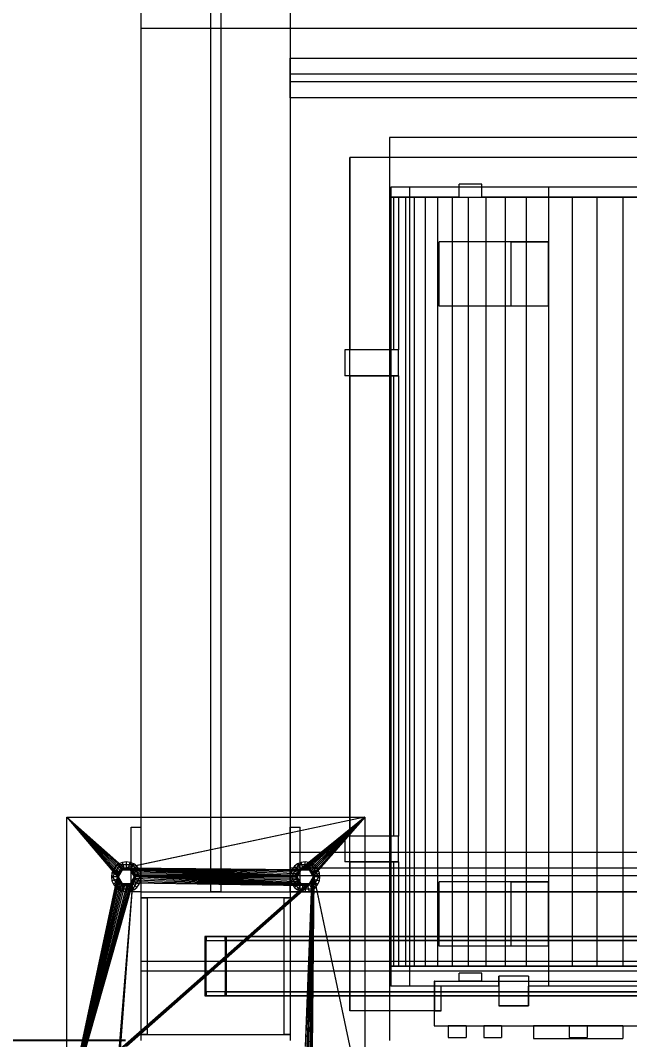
# Model space of a CAD drawing. Header units: millimetres. Extents: x -191664 to 191490, y -197311 to 10263.
# Drawn here: x -47 to 567, y -111709 to -110682 of the extents above; entities that cross this region are included whole.
import ezdxf

# ---------------------------------------------------------------- set-up
doc = ezdxf.new("R2010")
doc.units = ezdxf.units.MM
for name, color, linetype, lineweight in [('COTAS_O', 1, 'Continuous', 0), ('DET_briquetadora_superior', 7, 'Continuous', 0), ('R15_COTAS_TRANSPORTE_P', 1, 'Continuous', 0)]:
    doc.layers.add(name, color=color, linetype=linetype, lineweight=lineweight)
doc.dimstyles.new('PLANTA_20', dxfattribs={"dimtxt": 50, "dimasz": 30, "dimexe": 30, "dimexo": 16, "dimgap": 20, "dimtad": 1, "dimtih": 1, "dimtoh": 1, "dimdec": 1, "dimzin": 0, "dimdsep": 46, "dimcen": 0.09, "dimadec": 0, "dimazin": 0, "dimtfac": 1, "dimtdec": 4, "dimtofl": 0, "dimtmove": 0, "dimatfit": 3, "dimfxl": 1, "dimtolj": 1, "dimtzin": 0, "dimarcsym": 0})

# ---------------------------------------------------------------- blocks, each defined once
blk = doc.blocks.new('*D81')
at = {"layer": 'COTAS_O', "color": 0, "lineweight": -2, "transparency": 16777216}
for p, q in [((59, -109740), (-455, -109740)), ((-425, -111680), (-425, -109770)), ((59, -111710), (-455, -111710))]:
    blk.add_line(p, q, dxfattribs=at)
at = {"layer": 'COTAS_O', "color": 0, "transparency": 16777216}
for points in [[(-430, -109770), (-420, -109770), (-425, -109740)], [(-430, -111680), (-420, -111680), (-425, -111710)]]:
    blk.add_solid(points, dxfattribs=at)
at = {"layer": 'Defpoints', "color": 0, "transparency": 16777216}
for p in [(-425, -109740), (75, -109740), (75, -111710)]:
    blk.add_point(p, dxfattribs=at)
blk = doc.blocks.new('*D131')
at = {"layer": 'Defpoints', "color": 0, "transparency": 16777216}
for p in [(1100, -183968.1), (1139.8, -184162.7), (1104.6, -184212), (1304.6, -184212), (1304.6, -184212)]:
    blk.add_point(p, dxfattribs=at)
at = {"layer": 'R15_COTAS_TRANSPORTE_P', "color": 0, "lineweight": -2, "transparency": 16777216}
blk.add_arc((1304.6, -184212), 172, 140.0034, 169.9966, dxfattribs=at)
at = {"layer": 'R15_COTAS_TRANSPORTE_P', "color": 0, "transparency": 16777216}
for points in [[(1169.3, -184097.9), (1176.3, -184105), (1194, -184080.2)], [(1140.2, -184182.6), (1130.2, -184181.7), (1132.6, -184212)]]:
    blk.add_solid(points, dxfattribs=at)
blk = doc.blocks.new('*D132')
at = {"layer": 'Defpoints', "color": 0, "transparency": 16777216}
for p in [(-500, -194490), (-500, -194490), (500, -194490), (203.3, -194656.7), (439.7, -194832)]:
    blk.add_point(p, dxfattribs=at)
at = {"layer": 'R15_COTAS_TRANSPORTE_P', "color": 0, "lineweight": -2, "transparency": 16777216}
blk.add_arc((-500, -194490), 722.8, 342.3783, 357.6217, dxfattribs=at)
at = {"layer": 'R15_COTAS_TRANSPORTE_P', "color": 0, "transparency": 16777216}
for points in [[(217.2, -194519.9), (227.1, -194520.1), (222.8, -194490)], [(193.6, -194710.4), (184.1, -194707.2), (179.2, -194737.2)]]:
    blk.add_solid(points, dxfattribs=at)
blk = doc.blocks.new('*D133')
at = {"layer": 'Defpoints', "color": 0, "transparency": 16777216}
for p in [(439.7, -194148), (217.9, -194406.1), (-500, -194490), (-500, -194490), (500, -194490)]:
    blk.add_point(p, dxfattribs=at)
at = {"layer": 'R15_COTAS_TRANSPORTE_P', "color": 0, "lineweight": -2, "transparency": 16777216}
blk.add_arc((-500, -194490), 722.8, 2.3783, 17.6217, dxfattribs=at)
at = {"layer": 'R15_COTAS_TRANSPORTE_P', "color": 0, "transparency": 16777216}
for points in [[(184.1, -194272.8), (193.6, -194269.6), (179.2, -194242.8)], [(227.1, -194459.9), (217.2, -194460.1), (222.8, -194490)]]:
    blk.add_solid(points, dxfattribs=at)

msp = doc.modelspace()

# ---------------------------------------------------------------- linework, layer by layer
at = {"layer": 'DET_briquetadora_superior', "color": 251, "true_color": 0x53616b}
for p, q in [((75, -111560), (75, -109890)), ((145, -111560), (145, -109890)), ((155, -109890), (155, -111560)), ((225, -109890), (225, -111560)), ((75, -111710), (75, -110690)), ((75, -110690), (2275, -110690)), ((225, -110760), (225, -110720)), ((225, -110720), (2125, -110720)), ((225, -110744), (225, -110736)), ((225, -110736), (2125, -110736)), ((2125, -110744), (225, -110744)), ((2125, -110760), (225, -110760)), ((225, -111560), (225, -111520)), ((225, -111520), (2125, -111520)), ((225, -111544), (225, -111536)), ((225, -111536), (2125, -111536)), ((2125, -111544), (225, -111544)), ((75, -111710), (75, -111560)), ((75, -111560), (2275, -111560)), ((155, -111560), (145, -111560)), ((2125, -111560), (225, -111560)), ((75, -111640), (75, -111630)), ((75, -111630), (2275, -111630)), ((2275, -111640), (75, -111640))]:
    msp.add_line(p, q, dxfattribs=at)
at = {"layer": 'DET_briquetadora_superior', "color": 117, "true_color": 0x28865c}
for p, q in [((325, -110800), (325, -111710)), ((1305, -110800), (325, -110800)), ((603.54, -110820), (285, -110820)), ((285, -110820), (285, -111014)), ((285, -111680), (285, -110820)), ((614.61, -110820), (285, -110820)), ((614.61, -110850), (326.21, -110850)), ((326.21, -110850), (326.21, -111655)), ((345, -110850), (326.21, -110850)), ((345, -110850), (345, -111655)), ((485, -110850), (345, -110850)), ((395, -110860), (395, -110847)), ((418, -110847), (395, -110847)), ((418, -110860), (418, -110847)), ((485, -110850), (485, -110905)), ((1085, -110850), (485, -110850)), ((395, -110860), (325, -110860)), ((325, -110860), (326.01, -110860)), ((325, -110860), (325, -111014)), ((326.01, -110860), (329.02, -110860)), ((326.01, -110860), (326.01, -111014)), ((329.02, -110860), (334.03, -110860)), ((329.02, -110860), (329.02, -111014)), ((334.03, -110860), (341.01, -110860)), ((334.03, -110860), (334.03, -111014)), ((341.01, -110860), (349.94, -110860)), ((341.01, -110860), (341.01, -111635)), ((349.94, -110860), (360.78, -110860)), ((349.94, -110860), (349.94, -111635)), ((360.78, -110860), (373.47, -110860)), ((360.78, -110860), (360.78, -111635)), ((373.47, -110860), (387.97, -110860)), ((373.47, -110860), (373.47, -111635)), ((387.97, -110860), (404.21, -110860)), ((387.97, -110860), (387.97, -111635)), ((395, -110860), (418, -110860)), ((404.21, -110860), (422.12, -110860)), ((404.21, -110860), (404.21, -111635)), ((603.54, -110860), (418, -110860)), ((422.12, -110860), (441.64, -110860)), ((422.12, -110860), (422.12, -111635)), ((441.64, -110860), (462.66, -110860)), ((441.64, -110860), (441.64, -111635)), ((462.66, -110860), (485.11, -110860)), ((462.66, -110860), (462.66, -111635)), ((485.11, -110860), (508.88, -110860)), ((485.11, -110860), (485.11, -111635)), ((508.88, -110860), (533.88, -110860)), ((508.88, -110860), (508.88, -111635)), ((533.88, -110860), (560, -110860)), ((533.88, -110860), (533.88, -111635)), ((560, -110860), (587.12, -110860)), ((560, -110860), (560, -111635)), ((375, -110970), (375, -110905)), ((485, -110905), (375, -110905)), ((447.42, -110905), (375, -110905)), ((447.42, -110905), (485, -110905)), ((447.42, -110970), (447.42, -110905)), ((485, -110970), (485, -110905)), ((485, -110970), (375, -110970)), ((447.42, -110970), (375, -110970)), ((485, -110970), (447.42, -110970)), ((485, -110970), (485, -111550)), ((334.03, -111014), (280, -111014)), ((280, -111014), (280, -111040)), ((285, -111014), (280, -111014)), ((325, -111014), (285, -111014)), ((285, -111040), (285, -111014)), ((326.01, -111014), (325, -111014)), ((329.02, -111014), (326.01, -111014)), ((334.03, -111014), (329.02, -111014)), ((334.03, -111040), (334.03, -111014)), ((334.03, -111040), (280, -111040)), ((285, -111040), (280, -111040)), ((285, -111040), (325, -111040)), ((285, -111040), (285, -111504)), ((325, -111040), (325, -111504)), ((325, -111040), (326.01, -111040)), ((326.01, -111040), (326.01, -111504)), ((326.01, -111040), (329.02, -111040)), ((329.02, -111040), (329.02, -111504)), ((329.02, -111040), (334.03, -111040)), ((334.03, -111040), (334.03, -111504)), ((334.03, -111504), (280, -111504)), ((280, -111504), (280, -111530)), ((285, -111504), (280, -111504)), ((325, -111504), (285, -111504)), ((285, -111530), (285, -111504)), ((326.01, -111504), (325, -111504)), ((329.02, -111504), (326.01, -111504)), ((334.03, -111504), (329.02, -111504)), ((334.03, -111530), (334.03, -111504)), ((334.03, -111530), (280, -111530)), ((285, -111530), (280, -111530)), ((285, -111530), (325, -111530)), ((285, -111530), (285, -111680)), ((325, -111530), (325, -111635)), ((325, -111530), (326.01, -111530)), ((326.01, -111530), (326.01, -111635)), ((326.01, -111530), (329.02, -111530)), ((329.02, -111530), (329.02, -111635)), ((329.02, -111530), (334.03, -111530)), ((334.03, -111530), (334.03, -111635)), ((375, -111615), (375, -111550)), ((485, -111550), (375, -111550)), ((447.42, -111550), (375, -111550)), ((447.42, -111550), (485, -111550)), ((447.42, -111615), (447.42, -111550)), ((485, -111615), (485, -111550)), ((485, -111615), (375, -111615)), ((447.42, -111615), (375, -111615)), ((485, -111615), (447.42, -111615)), ((485, -111615), (485, -111655)), ((1265, -111635), (325, -111635)), ((325, -111635), (326.01, -111635)), ((326.01, -111635), (329.02, -111635)), ((329.02, -111635), (334.03, -111635)), ((334.03, -111635), (341.01, -111635)), ((341.01, -111635), (349.94, -111635)), ((349.94, -111635), (360.78, -111635)), ((360.78, -111635), (373.47, -111635)), ((373.47, -111635), (387.97, -111635)), ((387.97, -111635), (404.21, -111635)), ((395, -111650), (395, -111642)), ((418, -111642), (395, -111642)), ((404.21, -111635), (422.12, -111635)), ((418, -111650), (418, -111642)), ((422.12, -111635), (441.64, -111635)), ((435, -111655), (435, -111645)), ((435, -111645), (435, -111675)), ((465, -111645), (435, -111645)), ((441.64, -111635), (462.66, -111635)), ((462.66, -111635), (485.11, -111635)), ((465, -111645), (465, -111675)), ((465, -111645), (465, -111655)), ((485.11, -111635), (508.88, -111635)), ((508.88, -111635), (533.88, -111635)), ((533.88, -111635), (560, -111635)), ((560, -111635), (587.12, -111635)), ((377.16, -111655), (326.21, -111655)), ((345, -111655), (326.21, -111655)), ((435, -111655), (345, -111655)), ((370, -111650), (371.35, -111650)), ((370, -111650), (370, -111695)), ((370.03, -111650), (370.01, -111650)), ((370.06, -111650), (370.03, -111650)), ((370.11, -111650), (370.06, -111650)), ((370.18, -111650), (370.11, -111650)), ((370.25, -111650), (370.18, -111650)), ((370.35, -111650), (370.25, -111650)), ((370.35, -111650), (370.35, -111680)), ((370.35, -111650), (395, -111650)), ((371.35, -111650), (375.38, -111650)), ((375.38, -111650), (382, -111650)), ((377.16, -111680), (377.16, -111655)), ((382.1, -111655), (377.16, -111655)), ((382, -111650), (391.11, -111650)), ((388.26, -111655), (382.1, -111655)), ((395.58, -111655), (388.26, -111655)), ((391.11, -111650), (402.52, -111650)), ((418, -111650), (395, -111650)), ((403.99, -111655), (395.58, -111655)), ((402.52, -111650), (416.03, -111650)), ((413.43, -111655), (403.99, -111655)), ((423.8, -111655), (413.43, -111655)), ((416.03, -111650), (431.38, -111650)), ((418, -111650), (605, -111650)), ((435, -111655), (423.8, -111655)), ((431.38, -111650), (448.29, -111650)), ((435, -111655), (435, -111675)), ((448.29, -111650), (466.44, -111650)), ((483.62, -111655), (465, -111655)), ((485, -111655), (465, -111655)), ((465, -111675), (465, -111655)), ((466.44, -111650), (485.5, -111650)), ((502.81, -111655), (483.62, -111655)), ((1085, -111655), (485, -111655)), ((485.5, -111650), (505.1, -111650)), ((522.21, -111655), (502.81, -111655)), ((505.1, -111650), (524.9, -111650)), ((541.49, -111655), (522.21, -111655)), ((524.9, -111650), (544.5, -111650)), ((560.29, -111655), (541.49, -111655)), ((544.5, -111650), (563.56, -111650)), ((578.28, -111655), (560.29, -111655)), ((563.56, -111650), (581.71, -111650)), ((465, -111675), (435, -111675)), ((435, -111675), (439.06, -111675)), ((439.06, -111675), (443.2, -111675)), ((443.2, -111675), (447.42, -111675)), ((447.42, -111675), (451.72, -111675)), ((451.72, -111675), (456.08, -111675)), ((456.08, -111675), (460.51, -111675)), ((460.51, -111675), (465, -111675)), ((370.35, -111680), (285, -111680)), ((377.16, -111680), (285, -111680)), ((370.35, -111680), (370.79, -111680)), ((370.79, -111680), (371.41, -111680)), ((371.41, -111680), (372.21, -111680)), ((372.21, -111680), (373.18, -111680)), ((373.18, -111680), (374.33, -111680)), ((374.33, -111680), (375.66, -111680)), ((375.66, -111680), (377.16, -111680)), ((370, -111695), (371.35, -111695)), ((371.35, -111695), (375.38, -111695)), ((375.38, -111695), (382, -111695)), ((382, -111695), (391.11, -111695)), ((385.09, -111695), (384.2, -111695)), ((384.2, -111695), (384.2, -111707)), ((387.59, -111695), (385.09, -111695)), ((391.2, -111695), (387.59, -111695)), ((391.11, -111695), (402.52, -111695)), ((395.2, -111695), (391.2, -111695)), ((398.81, -111695), (395.2, -111695)), ((401.31, -111695), (398.81, -111695)), ((402.2, -111695), (401.31, -111695)), ((402.2, -111695), (402.2, -111707)), ((402.52, -111695), (416.03, -111695)), ((416.03, -111695), (431.38, -111695)), ((420.77, -111695), (419.87, -111695)), ((419.87, -111695), (419.87, -111707)), ((423.26, -111695), (420.77, -111695)), ((426.87, -111695), (423.26, -111695)), ((430.88, -111695), (426.87, -111695)), ((434.49, -111695), (430.88, -111695)), ((431.38, -111695), (448.29, -111695)), ((436.98, -111695), (434.49, -111695)), ((437.87, -111695), (436.98, -111695)), ((437.87, -111695), (437.87, -111707)), ((448.29, -111695), (466.44, -111695)), ((466.44, -111695), (485.5, -111695)), ((473.47, -111695), (470.05, -111695)), ((470.05, -111695), (470.05, -111708)), ((483.22, -111695), (473.47, -111695)), ((497.8, -111695), (483.22, -111695)), ((485.5, -111695), (505.1, -111695)), ((515, -111695), (497.8, -111695)), ((505.1, -111695), (524.9, -111695)), ((506.89, -111695), (506, -111695)), ((506, -111695), (506, -111707)), ((509.39, -111695), (506.89, -111695)), ((513, -111695), (509.39, -111695)), ((517, -111695), (513, -111695)), ((532.2, -111695), (515, -111695)), ((520.61, -111695), (517, -111695)), ((523.11, -111695), (520.61, -111695)), ((524, -111695), (523.11, -111695)), ((524, -111695), (524, -111707)), ((524.9, -111695), (544.5, -111695)), ((546.78, -111695), (532.2, -111695)), ((544.5, -111695), (563.56, -111695)), ((556.53, -111695), (546.78, -111695)), ((559.95, -111695), (556.53, -111695)), ((559.95, -111695), (559.95, -111708)), ((563.56, -111695), (581.71, -111695)), ((384.2, -111707), (385.09, -111707)), ((385.09, -111707), (387.59, -111707)), ((387.59, -111707), (391.2, -111707)), ((391.2, -111707), (395.2, -111707)), ((395.2, -111707), (398.81, -111707)), ((398.81, -111707), (401.31, -111707)), ((401.31, -111707), (402.2, -111707)), ((419.87, -111707), (420.77, -111707)), ((420.77, -111707), (423.26, -111707)), ((423.26, -111707), (426.87, -111707)), ((426.87, -111707), (430.88, -111707)), ((430.88, -111707), (434.49, -111707)), ((434.49, -111707), (436.98, -111707)), ((436.98, -111707), (437.87, -111707)), ((470.05, -111708), (473.47, -111708)), ((473.47, -111708), (483.22, -111708)), ((483.22, -111708), (497.8, -111708)), ((497.8, -111708), (515, -111708)), ((506, -111707), (506.89, -111707)), ((506.89, -111707), (509.39, -111707)), ((509.39, -111707), (513, -111707)), ((513, -111707), (517, -111707)), ((515, -111708), (532.2, -111708)), ((517, -111707), (520.61, -111707)), ((520.61, -111707), (523.11, -111707)), ((523.11, -111707), (524, -111707)), ((532.2, -111708), (546.78, -111708)), ((546.78, -111708), (556.53, -111708)), ((556.53, -111708), (559.95, -111708))]:
    msp.add_line(p, q, dxfattribs=at)
at = {"layer": 'DET_briquetadora_superior', "color": 252, "true_color": 0x82929a}
for p, q in [((0, -111785), (0, -111485)), ((0, -111485), (51, -111545)), ((0, -111485), (51.17, -111543.24)), ((0, -111485), (51.69, -111541.56)), ((0, -111485), (52.52, -111540)), ((0, -111485), (53.64, -111538.64)), ((0, -111485), (55, -111537.52)), ((0, -111485), (56.56, -111536.69)), ((0, -111485), (58.24, -111536.17)), ((0, -111485), (300, -111485)), ((300, -111485), (58.24, -111536.17)), ((300, -111485), (60, -111536)), ((300, -111485), (235, -111537.52)), ((300, -111485), (236.56, -111536.69)), ((300, -111485), (238.24, -111536.17)), ((300, -111485), (240, -111536)), ((300, -111485), (241.76, -111536.17)), ((300, -111485), (243.44, -111536.69)), ((300, -111485), (245, -111537.52)), ((300, -111485), (246.36, -111538.64)), ((300, -111485), (247.48, -111540)), ((300, -111485), (248.31, -111541.56)), ((300, -111485), (248.83, -111543.24)), ((300, -111485), (300, -111785)), ((51.69, -111541.56), (51.17, -111543.24)), ((52.52, -111540), (51.69, -111541.56)), ((53.64, -111538.64), (52.52, -111540)), ((55, -111537.52), (53.64, -111538.64)), ((56.56, -111536.69), (55, -111537.52)), ((58.24, -111536.17), (56.56, -111536.69)), ((60, -111536), (58.24, -111536.17)), ((61.76, -111536.17), (60, -111536)), ((60, -111536), (231.17, -111543.24)), ((60, -111536), (231.69, -111541.56)), ((60, -111536), (232.52, -111540)), ((60, -111536), (233.64, -111538.64)), ((60, -111536), (235, -111537.52)), ((63.44, -111536.69), (61.76, -111536.17)), ((61.76, -111536.17), (231.17, -111543.24)), ((65, -111537.52), (63.44, -111536.69)), ((63.44, -111536.69), (231.17, -111543.24)), ((66.36, -111538.64), (65, -111537.52)), ((65, -111537.52), (231.17, -111543.24)), ((67.48, -111540), (66.36, -111538.64)), ((66.36, -111538.64), (231.17, -111543.24)), ((68.31, -111541.56), (67.48, -111540)), ((67.48, -111540), (231.17, -111543.24)), ((68.83, -111543.24), (68.31, -111541.56)), ((68.31, -111541.56), (231.17, -111543.24)), ((231.69, -111541.56), (231.17, -111543.24)), ((232.52, -111540), (231.69, -111541.56)), ((233.64, -111538.64), (232.52, -111540)), ((235, -111537.52), (233.64, -111538.64)), ((236.56, -111536.69), (235, -111537.52)), ((238.24, -111536.17), (236.56, -111536.69)), ((240, -111536), (238.24, -111536.17)), ((241.76, -111536.17), (240, -111536)), ((243.44, -111536.69), (241.76, -111536.17)), ((245, -111537.52), (243.44, -111536.69)), ((246.36, -111538.64), (245, -111537.52)), ((247.48, -111540), (246.36, -111538.64)), ((248.31, -111541.56), (247.48, -111540)), ((248.83, -111543.24), (248.31, -111541.56)), ((0, -111785), (51, -111545)), ((51.17, -111546.76), (0, -111785)), ((51.69, -111548.44), (0, -111785)), ((52.52, -111550), (0, -111785)), ((53.64, -111551.36), (0, -111785)), ((66.36, -111551.36), (0, -111785)), ((55, -111552.48), (0, -111785)), ((65, -111552.48), (0, -111785)), ((51.17, -111543.24), (51, -111545)), ((51, -111545), (51.17, -111546.76)), ((51.17, -111546.76), (51.69, -111548.44)), ((51.69, -111548.44), (52.52, -111550)), ((52.52, -111550), (53.64, -111551.36)), ((66.36, -111551.36), (52.52, -111720)), ((53.64, -111551.36), (55, -111552.48)), ((66.36, -111551.36), (53.64, -111718.64)), ((246.36, -111551.36), (53.64, -111718.64)), ((245, -111552.48), (53.64, -111718.64)), ((246.36, -111551.36), (55, -111717.52)), ((55, -111552.48), (56.56, -111553.31)), ((246.36, -111551.36), (56.56, -111716.69)), ((246.36, -111551.36), (58.24, -111716.17)), ((246.36, -111551.36), (60, -111716)), ((63.44, -111553.31), (65, -111552.48)), ((65, -111552.48), (66.36, -111551.36)), ((66.36, -111551.36), (67.48, -111550)), ((240, -111554), (66.36, -111551.36)), ((67.48, -111550), (68.31, -111548.44)), ((240, -111554), (67.48, -111550)), ((68.31, -111548.44), (68.83, -111546.76)), ((240, -111554), (68.31, -111548.44)), ((69, -111545), (68.83, -111543.24)), ((68.83, -111543.24), (231.17, -111543.24)), ((68.83, -111546.76), (69, -111545)), ((240, -111554), (68.83, -111546.76)), ((69, -111545), (231.17, -111543.24)), ((231, -111545), (69, -111545)), ((231.17, -111546.76), (69, -111545)), ((231.69, -111548.44), (69, -111545)), ((232.52, -111550), (69, -111545)), ((233.64, -111551.36), (69, -111545)), ((235, -111552.48), (69, -111545)), ((236.56, -111553.31), (69, -111545)), ((238.24, -111553.83), (69, -111545)), ((240, -111554), (69, -111545)), ((231.17, -111543.24), (231, -111545)), ((231, -111545), (231.17, -111546.76)), ((231.17, -111546.76), (231.69, -111548.44)), ((231.69, -111548.44), (232.52, -111550)), ((232.52, -111550), (233.64, -111551.36)), ((233.64, -111551.36), (235, -111552.48)), ((235, -111552.48), (236.56, -111553.31)), ((249, -111545), (240, -111716)), ((248.83, -111546.76), (240, -111716)), ((248.31, -111548.44), (240, -111716)), ((247.48, -111550), (240, -111716)), ((246.36, -111551.36), (240, -111716)), ((249, -111545), (241.76, -111716.17)), ((243.44, -111716.69), (249, -111545)), ((243.44, -111553.31), (245, -111552.48)), ((245, -111717.52), (249, -111545)), ((245, -111552.48), (246.36, -111551.36)), ((246.36, -111718.64), (249, -111545)), ((246.36, -111551.36), (247.48, -111550)), ((247.48, -111720), (249, -111545)), ((247.48, -111550), (248.31, -111548.44)), ((248.31, -111548.44), (248.83, -111546.76)), ((300, -111785), (248.83, -111543.24)), ((249, -111545), (248.83, -111543.24)), ((248.83, -111546.76), (249, -111545)), ((300, -111785), (249, -111545)), ((56.56, -111553.31), (0, -111785)), ((63.44, -111553.31), (0, -111785)), ((58.24, -111553.83), (0, -111785)), ((61.76, -111553.83), (0, -111785)), ((60, -111554), (0, -111785)), ((243.44, -111553.31), (53.64, -111718.64)), ((241.76, -111553.83), (53.64, -111718.64)), ((240, -111554), (53.64, -111718.64)), ((56.56, -111553.31), (58.24, -111553.83)), ((58.24, -111553.83), (60, -111554)), ((60, -111554), (61.76, -111553.83)), ((61.76, -111553.83), (63.44, -111553.31)), ((236.56, -111553.31), (238.24, -111553.83)), ((238.24, -111553.83), (240, -111554)), ((240, -111554), (241.76, -111553.83)), ((241.76, -111553.83), (243.44, -111553.31))]:
    msp.add_line(p, q, dxfattribs=at)
at = {"layer": 'DET_briquetadora_superior', "color": 8, "true_color": 0x71848d}
for p, q in [((65, -111560), (65, -111495)), ((65, -111495), (75, -111495)), ((75, -111560), (75, -111495)), ((225, -111560), (225, -111495)), ((225, -111495), (235, -111495)), ((235, -111560), (235, -111495)), ((75, -111560), (65, -111560)), ((235, -111560), (225, -111560))]:
    msp.add_line(p, q, dxfattribs=at)
at = {"layer": 'DET_briquetadora_superior', "color": 252, "true_color": 0x8ba19a}
for p, q in [((52.5, -111532.01), (49.39, -111534.39)), ((56.12, -111530.51), (52.5, -111532.01)), ((55.5, -111537.21), (52.5, -111532.01)), ((60, -111530), (56.12, -111530.51)), ((57.67, -111536.31), (56.12, -111530.51)), ((63.88, -111530.51), (60, -111530)), ((60, -111536), (60, -111530)), ((62.33, -111536.31), (63.88, -111530.51)), ((67.5, -111532.01), (63.88, -111530.51)), ((64.5, -111537.21), (67.5, -111532.01)), ((70.61, -111534.39), (67.5, -111532.01)), ((232.5, -111532.01), (229.39, -111534.39)), ((236.12, -111530.51), (232.5, -111532.01)), ((235.5, -111537.21), (232.5, -111532.01)), ((240, -111530), (236.12, -111530.51)), ((237.67, -111536.31), (236.12, -111530.51)), ((243.88, -111530.51), (240, -111530)), ((240, -111536), (240, -111530)), ((242.33, -111536.31), (243.88, -111530.51)), ((247.5, -111532.01), (243.88, -111530.51)), ((244.5, -111537.21), (247.5, -111532.01)), ((250.61, -111534.39), (247.5, -111532.01)), ((45.51, -111541.12), (45, -111545)), ((47.01, -111537.5), (45.51, -111541.12)), ((51.31, -111542.67), (45.51, -111541.12)), ((53.08, -111533.01), (46.15, -111545)), ((49.39, -111534.39), (47.01, -111537.5)), ((52.21, -111540.5), (47.01, -111537.5)), ((53.64, -111538.64), (49.39, -111534.39)), ((51.31, -111542.67), (52.21, -111540.5)), ((52, -111545), (56, -111538.07)), ((52.21, -111540.5), (53.64, -111538.64)), ((66.92, -111533.01), (53.08, -111533.01)), ((56, -111538.07), (53.08, -111533.01)), ((53.64, -111538.64), (55.5, -111537.21)), ((55.5, -111537.21), (57.67, -111536.31)), ((56, -111538.07), (64, -111538.07)), ((57.67, -111536.31), (60, -111536)), ((60, -111536), (62.33, -111536.31)), ((62.33, -111536.31), (64.5, -111537.21)), ((64, -111538.07), (66.92, -111533.01)), ((64, -111538.07), (68, -111545)), ((64.5, -111537.21), (66.36, -111538.64)), ((66.36, -111538.64), (70.61, -111534.39)), ((66.36, -111538.64), (67.79, -111540.5)), ((73.85, -111545), (66.92, -111533.01)), ((67.79, -111540.5), (72.99, -111537.5)), ((67.79, -111540.5), (68.69, -111542.67)), ((68.69, -111542.67), (74.49, -111541.12)), ((72.99, -111537.5), (70.61, -111534.39)), ((74.49, -111541.12), (72.99, -111537.5)), ((75, -111545), (74.49, -111541.12)), ((225.51, -111541.12), (225, -111545)), ((227.01, -111537.5), (225.51, -111541.12)), ((231.31, -111542.67), (225.51, -111541.12)), ((233.08, -111533.01), (226.15, -111545)), ((229.39, -111534.39), (227.01, -111537.5)), ((232.21, -111540.5), (227.01, -111537.5)), ((233.64, -111538.64), (229.39, -111534.39)), ((231.31, -111542.67), (232.21, -111540.5)), ((232, -111545), (236, -111538.07)), ((232.21, -111540.5), (233.64, -111538.64)), ((246.92, -111533.01), (233.08, -111533.01)), ((236, -111538.07), (233.08, -111533.01)), ((233.64, -111538.64), (235.5, -111537.21)), ((235.5, -111537.21), (237.67, -111536.31)), ((236, -111538.07), (244, -111538.07)), ((237.67, -111536.31), (240, -111536)), ((240, -111536), (242.33, -111536.31)), ((242.33, -111536.31), (244.5, -111537.21)), ((244, -111538.07), (246.92, -111533.01)), ((244, -111538.07), (248, -111545)), ((244.5, -111537.21), (246.36, -111538.64)), ((246.36, -111538.64), (250.61, -111534.39)), ((246.36, -111538.64), (247.79, -111540.5)), ((253.85, -111545), (246.92, -111533.01)), ((247.79, -111540.5), (252.99, -111537.5)), ((247.79, -111540.5), (248.69, -111542.67)), ((248.69, -111542.67), (254.49, -111541.12)), ((252.99, -111537.5), (250.61, -111534.39)), ((254.49, -111541.12), (252.99, -111537.5)), ((255, -111545), (254.49, -111541.12)), ((51, -111545), (45, -111545)), ((45, -111545), (45.51, -111548.88)), ((51.31, -111547.33), (45.51, -111548.88)), ((45.51, -111548.88), (47.01, -111552.5)), ((52, -111545), (46.15, -111545)), ((46.15, -111545), (53.08, -111556.99)), ((52.21, -111549.5), (47.01, -111552.5)), ((47.01, -111552.5), (49.39, -111555.61)), ((53.64, -111551.36), (49.39, -111555.61)), ((51, -111545), (51.31, -111542.67)), ((51.31, -111547.33), (51, -111545)), ((52.21, -111549.5), (51.31, -111547.33)), ((56, -111551.93), (52, -111545)), ((53.64, -111551.36), (52.21, -111549.5)), ((56, -111551.93), (53.08, -111556.99)), ((55.5, -111552.79), (53.64, -111551.36)), ((64, -111551.93), (56, -111551.93)), ((68, -111545), (64, -111551.93)), ((64, -111551.93), (66.92, -111556.99)), ((66.36, -111551.36), (64.5, -111552.79)), ((67.79, -111549.5), (66.36, -111551.36)), ((66.36, -111551.36), (70.61, -111555.61)), ((66.92, -111556.99), (73.85, -111545)), ((68.69, -111547.33), (67.79, -111549.5)), ((67.79, -111549.5), (72.99, -111552.5)), ((73.85, -111545), (68, -111545)), ((68.69, -111542.67), (69, -111545)), ((69, -111545), (68.69, -111547.33)), ((68.69, -111547.33), (74.49, -111548.88)), ((75, -111545), (69, -111545)), ((70.61, -111555.61), (72.99, -111552.5)), ((72.99, -111552.5), (74.49, -111548.88)), ((74.49, -111548.88), (75, -111545)), ((231, -111545), (225, -111545)), ((225, -111545), (225.51, -111548.88)), ((231.31, -111547.33), (225.51, -111548.88)), ((225.51, -111548.88), (227.01, -111552.5)), ((232, -111545), (226.15, -111545)), ((226.15, -111545), (233.08, -111556.99)), ((232.21, -111549.5), (227.01, -111552.5)), ((227.01, -111552.5), (229.39, -111555.61)), ((233.64, -111551.36), (229.39, -111555.61)), ((231, -111545), (231.31, -111542.67)), ((231.31, -111547.33), (231, -111545)), ((232.21, -111549.5), (231.31, -111547.33)), ((236, -111551.93), (232, -111545)), ((233.64, -111551.36), (232.21, -111549.5)), ((236, -111551.93), (233.08, -111556.99)), ((235.5, -111552.79), (233.64, -111551.36)), ((244, -111551.93), (236, -111551.93)), ((248, -111545), (244, -111551.93)), ((244, -111551.93), (246.92, -111556.99)), ((246.36, -111551.36), (244.5, -111552.79)), ((247.79, -111549.5), (246.36, -111551.36)), ((246.36, -111551.36), (250.61, -111555.61)), ((246.92, -111556.99), (253.85, -111545)), ((248.69, -111547.33), (247.79, -111549.5)), ((247.79, -111549.5), (252.99, -111552.5)), ((253.85, -111545), (248, -111545)), ((248.69, -111542.67), (249, -111545)), ((249, -111545), (248.69, -111547.33)), ((248.69, -111547.33), (254.49, -111548.88)), ((255, -111545), (249, -111545)), ((250.61, -111555.61), (252.99, -111552.5)), ((252.99, -111552.5), (254.49, -111548.88)), ((254.49, -111548.88), (255, -111545)), ((49.39, -111555.61), (52.5, -111557.99)), ((55.5, -111552.79), (52.5, -111557.99)), ((52.5, -111557.99), (56.12, -111559.49)), ((53.08, -111556.99), (66.92, -111556.99)), ((57.67, -111553.69), (55.5, -111552.79)), ((57.67, -111553.69), (56.12, -111559.49)), ((56.12, -111559.49), (60, -111560)), ((60, -111554), (57.67, -111553.69)), ((62.33, -111553.69), (60, -111554)), ((60, -111554), (60, -111560)), ((60, -111560), (63.88, -111559.49)), ((64.5, -111552.79), (62.33, -111553.69)), ((62.33, -111553.69), (63.88, -111559.49)), ((63.88, -111559.49), (67.5, -111557.99)), ((64.5, -111552.79), (67.5, -111557.99)), ((67.5, -111557.99), (70.61, -111555.61)), ((229.39, -111555.61), (232.5, -111557.99)), ((235.5, -111552.79), (232.5, -111557.99)), ((232.5, -111557.99), (236.12, -111559.49)), ((233.08, -111556.99), (246.92, -111556.99)), ((237.67, -111553.69), (235.5, -111552.79)), ((237.67, -111553.69), (236.12, -111559.49)), ((236.12, -111559.49), (240, -111560)), ((240, -111554), (237.67, -111553.69)), ((242.33, -111553.69), (240, -111554)), ((240, -111554), (240, -111560)), ((240, -111560), (243.88, -111559.49)), ((244.5, -111552.79), (242.33, -111553.69)), ((242.33, -111553.69), (243.88, -111559.49)), ((243.88, -111559.49), (247.5, -111557.99)), ((244.5, -111552.79), (247.5, -111557.99)), ((247.5, -111557.99), (250.61, -111555.61))]:
    msp.add_line(p, q, dxfattribs=at)
at = {"layer": 'DET_briquetadora_superior', "color": 9, "true_color": 0xaeb9be}
for p, q in [((52.27, -111542.93), (53.07, -111541)), ((53.07, -111541), (54.34, -111539.34)), ((54.34, -111539.34), (56, -111538.07)), ((56, -111538.07), (57.93, -111537.27)), ((57.93, -111537.27), (60, -111537)), ((60, -111537), (62.07, -111537.27)), ((62.07, -111537.27), (64, -111538.07)), ((64, -111538.07), (65.66, -111539.34)), ((65.66, -111539.34), (66.93, -111541)), ((66.93, -111541), (67.73, -111542.93)), ((232.27, -111542.93), (233.07, -111541)), ((233.07, -111541), (234.34, -111539.34)), ((234.34, -111539.34), (236, -111538.07)), ((236, -111538.07), (237.93, -111537.27)), ((237.93, -111537.27), (240, -111537)), ((240, -111537), (242.07, -111537.27)), ((242.07, -111537.27), (244, -111538.07)), ((244, -111538.07), (245.66, -111539.34)), ((245.66, -111539.34), (246.93, -111541)), ((246.93, -111541), (247.73, -111542.93)), ((52, -111545), (52.27, -111542.93)), ((52.27, -111547.07), (52, -111545)), ((53.07, -111549), (52.27, -111547.07)), ((54.34, -111550.66), (53.07, -111549)), ((56, -111551.93), (54.34, -111550.66)), ((57.93, -111552.73), (56, -111551.93)), ((60, -111553), (57.93, -111552.73)), ((62.07, -111552.73), (60, -111553)), ((64, -111551.93), (62.07, -111552.73)), ((65.66, -111550.66), (64, -111551.93)), ((66.93, -111549), (65.66, -111550.66)), ((67.73, -111547.07), (66.93, -111549)), ((67.73, -111542.93), (68, -111545)), ((68, -111545), (67.73, -111547.07)), ((232, -111545), (232.27, -111542.93)), ((232.27, -111547.07), (232, -111545)), ((233.07, -111549), (232.27, -111547.07)), ((234.34, -111550.66), (233.07, -111549)), ((236, -111551.93), (234.34, -111550.66)), ((237.93, -111552.73), (236, -111551.93)), ((240, -111553), (237.93, -111552.73)), ((242.07, -111552.73), (240, -111553)), ((244, -111551.93), (242.07, -111552.73)), ((245.66, -111550.66), (244, -111551.93)), ((246.93, -111549), (245.66, -111550.66)), ((247.73, -111547.07), (246.93, -111549)), ((247.73, -111542.93), (248, -111545)), ((248, -111545), (247.73, -111547.07))]:
    msp.add_line(p, q, dxfattribs=at)
at = {"layer": 'DET_briquetadora_superior', "color": 8, "true_color": 0x657a85}
for p, q in [((75, -111566), (75, -111560)), ((75, -111560), (225, -111560)), ((225, -111560), (225, -111566)), ((225, -111566), (75, -111566)), ((75, -111704), (75, -111566)), ((75, -111566), (81, -111566)), ((81, -111566), (81, -111704)), ((219, -111704), (219, -111566)), ((219, -111566), (225, -111566)), ((225, -111566), (225, -111704)), ((75, -111710), (75, -111704)), ((75, -111704), (225, -111704)), ((81, -111704), (75, -111704)), ((225, -111704), (219, -111704)), ((225, -111704), (225, -111710))]:
    msp.add_line(p, q, dxfattribs=at)
at = {"layer": 'DET_briquetadora_superior', "color": 8, "true_color": 0x667b86}
for p, q in [((2189.09, -111605), (139.09, -111605)), ((139.09, -111605), (139.09, -111665)), ((140.55, -111605), (139.09, -111605)), ((140.55, -111665), (140.55, -111605)), ((140.55, -111605), (2190.55, -111605)), ((140.55, -111605), (140.55, -111609)), ((159.45, -111605), (140.55, -111605)), ((140.55, -111609), (2190.55, -111609)), ((140.55, -111609), (159.45, -111609)), ((2209.45, -111605), (159.45, -111605)), ((159.45, -111605), (159.45, -111665)), ((160.91, -111605), (159.45, -111605)), ((159.45, -111609), (159.45, -111605)), ((2209.45, -111609), (159.45, -111609)), ((160.91, -111665), (160.91, -111605)), ((160.91, -111605), (2210.91, -111605)), ((139.09, -111665), (2189.09, -111665)), ((139.09, -111665), (140.55, -111665)), ((2190.55, -111661), (140.55, -111661)), ((140.55, -111661), (140.55, -111665)), ((159.45, -111661), (140.55, -111661)), ((2190.55, -111665), (140.55, -111665)), ((140.55, -111665), (159.45, -111665)), ((159.45, -111665), (159.45, -111661)), ((159.45, -111661), (2209.45, -111661)), ((159.45, -111665), (2209.45, -111665)), ((159.45, -111665), (160.91, -111665)), ((2210.91, -111665), (160.91, -111665))]:
    msp.add_line(p, q, dxfattribs=at)

# ---------------------------------------------------------------- dimensions: what is measured, and where the dimension line sits
at = {"layer": 'COTAS_O'}
dim = msp.add_aligned_dim(p1=(75, -111710), p2=(75, -109740), distance=500, text='<> O', dimstyle='PLANTA_20', dxfattribs=at)
dim.commit()
dim.dimension.update_dxf_attribs({"geometry": '*D81', "text_midpoint": (-425, -110725)})
at = {"layer": 'R15_COTAS_TRANSPORTE_P'}
for base, line1, line2, picture, middle in [((217.89, -194406.09), ((-500, -194490), (500, -194490)), ((-500, -194490), (439.69, -194147.98)), '*D133', (191490.46, -33543.69)), ((203.29, -194656.68), ((-500, -194490), (500, -194490)), ((-500, -194490), (439.69, -194832.02)), '*D132', (-191664.11, -34001.98)), ((1139.8, -184162.66), ((1304.62, -184212), (1104.62, -184212)), ((1304.62, -184212), (1100, -183968.15)), '*D131', (-166426.35, -78863.51))]:
    dim = msp.add_angular_dim_2l(base=base, line1=line1, line2=line2, dimstyle='PLANTA_20', dxfattribs=at)
    dim.commit()
    dim.dimension.update_dxf_attribs({"geometry": picture, "text_midpoint": middle})

doc.saveas('drawing.dxf')
